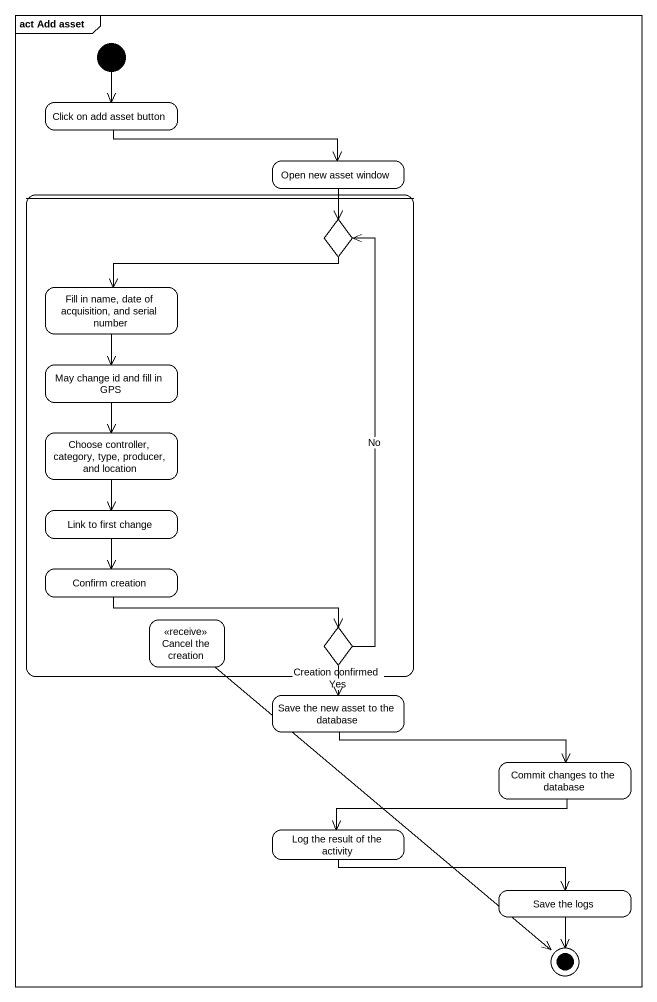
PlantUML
@startuml
mainframe act Add asset
hide empty description
state "Click on add asset button" as Click_on_add_asset_button
state "Open new asset window" as Open_new_asset_window
state " " as state1 {
  state choice1 <<choice>>
  state "Fill in name, date of acquisition, and serial number" as Fill_in_name_date_of
  state "May change id and fill in GPS" as May_change_id_and_fill_in
  state "Choose controller, category, type, producer, and location" as Choose_controller_category
  state "Link to first change" as Link_to_first_change
  state "Confirm creation" as Confirm_creation
  state "Cancel the creation" as Cancel_the_creation <<receive>>
  state "Creation confirmed" as Creation_confirmed <<choice>>
}
state "Save the new asset to the database" as Save_the_new_asset_to_the
state "Commit changes to the database" as Commit_changes_to_the
state "Log the result of the activity" as Log_the_result_of_the
state "Save the logs" as Save_the_logs
state final1 <<end>>
[*] --> Click_on_add_asset_button
Click_on_add_asset_button -right-> Open_new_asset_window
Open_new_asset_window --> choice1
choice1 -left-> Fill_in_name_date_of
Fill_in_name_date_of --> May_change_id_and_fill_in
May_change_id_and_fill_in --> Choose_controller_category
Choose_controller_category --> Link_to_first_change
Link_to_first_change --> Confirm_creation
Confirm_creation -right-> Creation_confirmed
Cancel_the_creation --> final1
Creation_confirmed -up-> choice1 : No
Creation_confirmed --> Save_the_new_asset_to_the : Yes
Save_the_new_asset_to_the -right-> Commit_changes_to_the
Commit_changes_to_the -left-> Log_the_result_of_the
Log_the_result_of_the -right-> Save_the_logs
Save_the_logs --> final1
@enduml
